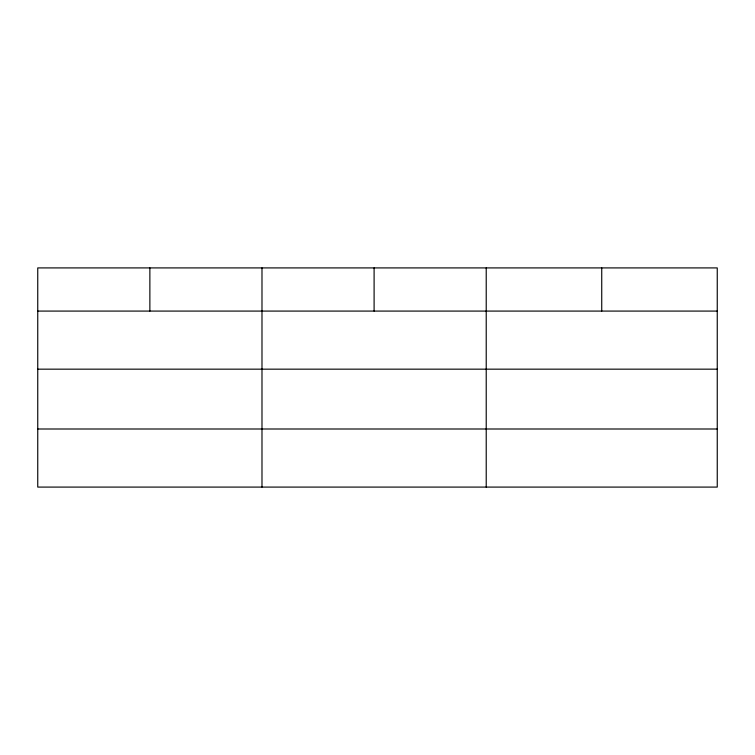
<?xml version="1.0" encoding="UTF-8"?>
<svg xmlns="http://www.w3.org/2000/svg" width="755" height="755" viewBox="0 0 755 755"><rect width="100%" height="100%" fill="white"/><g stroke="black" fill="none" stroke-linecap="round" stroke-linejoin="round"><path stroke-width="1.13" d="M717.25 369.167L717.25 267.912L37.75 267.912L37.75 487.088L717.25 487.088L717.25 369.167L37.75 369.167M37.75 311.079L717.25 311.079M37.75 429L717.25 429M601.735 267.912L601.735 311.079M486.22 267.912L486.22 487.088M374.102 267.912L374.102 311.079M261.985 267.912L261.985 487.088M149.868 267.912L149.868 311.079"/></g></svg>
